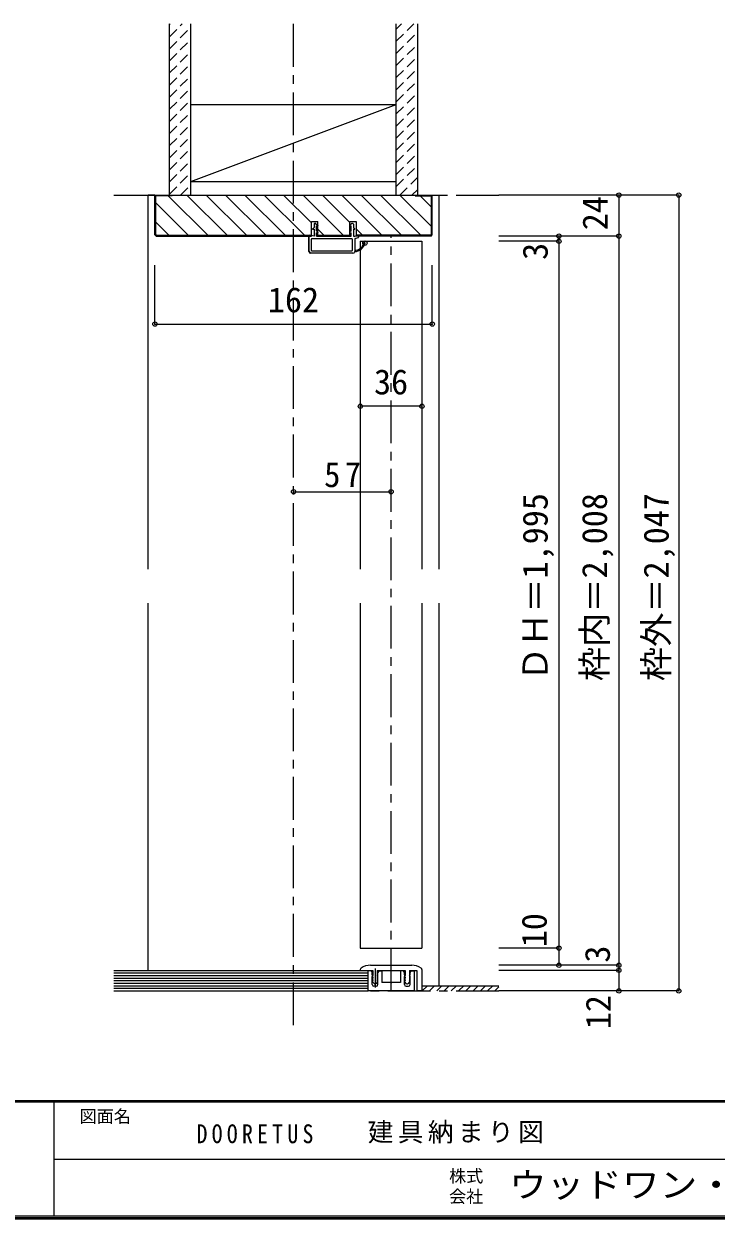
# Model space of a CAD drawing. Units: millimetres at full size, sheet at 1:5. Extents: x -973 to 977, y -718 to 696.
# Drawn here: x -16 to 388, y -701 to -2 of the extents above; entities that cross this region are included whole.
import ezdxf
from ezdxf.enums import TextEntityAlignment as Align

# ---------------------------------------------------------------- set-up
doc = ezdxf.new("R2010")
doc.units = ezdxf.units.MM
doc.header["$LTSCALE"] = 5
doc.header["$PDMODE"] = 32
doc.header["$PDSIZE"] = 2.5
doc.linetypes.add('CHAIN1', pattern=[8, 5, -1, 1, -1])
doc.linetypes.add('DASHED1', pattern=[1.8, 1.2, -0.6])
for name, color, linetype in [('0-0_補助線', 7, 'Continuous'), ('0-1_通り芯', 4, 'CHAIN1'), ('0-2_柱', 3, 'Continuous'), ('0-3_仕上', 7, 'Continuous'), ('0-4_枠', 3, 'Continuous'), ('0-6_扉', 6, 'Continuous'), ('0-B_寸法', 7, 'Continuous'), ('0-C_ﾊｯﾁ', 4, 'DASHED1'), ('F-0_補助線', 7, 'Continuous'), ('F-1_通り芯', 6, 'Continuous'), ('F-A_文字', 7, 'Continuous')]:
    doc.layers.add(name, color=color, linetype=linetype)
doc.layers.add('0-7_金物', color=7, linetype='Continuous', lineweight=18)
doc.styles.add('ＭＳ ゴシック', font='')
doc.styles.get('ＭＳ ゴシック').set_extended_font_data('MS Gothic')

# ---------------------------------------------------------------- blocks, each defined once
blk = doc.blocks.new('2')
at = {"layer": '0-0_補助線'}
for p, q in [((-9.846, -9.622), (-9.846, 15.078)), ((-8.846, 16.078), (0.354, 16.078)), ((-8.846, 15.878), (0.637, 15.878)), ((-8.446, 14.378), (-8.446, -8.922)), ((-8.146, 14.678), (-1.546, 14.678)), ((-1.246, 14.378), (-1.246, -8.922)), ((0.154, 11.653), (2.154, 11.653)), ((0.154, 11.653), (0.154, -8.497)), ((2.154, 10.953), (2.154, 11.653)), ((3.154, 11.653), (2.512, 10.83)), ((3.154, 11.653), (6.154, 11.653)), ((4.154, 13.753), (4.154, 13.053)), ((5.154, 13.053), (4.512, 13.876)), ((7.154, 13.053), (5.154, 13.053)), ((6.154, 10.953), (6.154, 11.653)), ((7.558, 12.258), (6.516, 10.835)), ((-1.48, -10.622), (-8.846, -10.622)), ((-1.546, -9.222), (-8.146, -9.222)), ((-1.189, -10.85), (-0.732, -12.694)), ((0.354, -12.922), (-0.441, -12.922)), ((0.154, -8.497), (2.154, -8.497)), ((4.154, -9.897), (0.154, -9.897)), ((0.154, -9.897), (0.154, -10.622)), ((0.154, -10.622), (0.645, -12.548)), ((2.154, -7.797), (2.154, -8.497)), ((3.154, -8.497), (2.512, -7.674)), ((3.154, -8.497), (6.154, -8.497)), ((4.154, -10.597), (4.154, -9.897)), ((5.154, -9.897), (4.512, -10.72)), ((7.154, -9.897), (5.154, -9.897)), ((6.154, -7.797), (6.154, -8.497)), ((7.558, -9.101), (6.516, -7.679))]:
    blk.add_line(p, q, dxfattribs=at)
for points in [[(-9.646, 15.078), (-9.646, -9.622), (-9.846, -9.622)], [(4.154, 13.053), (0.154, 13.053), (0.649, 15.723)]]:
    blk.add_lwpolyline(points, dxfattribs=at)
for centre, radius, start, end in [((-8.846, 15.078), 1, 90, 180), ((-8.846, 15.078), 0.8, 90, 180), ((-8.146, 14.378), 0.3, 90, 180), ((-1.546, 14.378), 0.3, 0, 90), ((0.354, 15.778), 0.3, 349.49875, 90), ((2.354, 10.953), 0.2, 180, 322.03043), ((4.354, 13.753), 0.2, 37.96957, 180), ((6.354, 10.953), 0.2, 180, 323.78053), ((7.154, 12.553), 0.5, 323.78053, 90), ((-8.846, -9.622), 1, 180, 270), ((-2.846, -10.72), 6, 179.06153, 259.29815), ((-8.146, -8.922), 0.3, 180, 270), ((-2.846, -10.72), 5.3, 178.93757, 259.29815), ((-1.546, -8.922), 0.3, 270, 0), ((-1.48, -10.922), 0.3, 13.9282, 90), ((-0.441, -12.622), 0.3, 193.9282, 270), ((0.354, -12.622), 0.3, 270, 14.29438), ((2.354, -7.797), 0.2, 37.96957, 180), ((4.354, -10.597), 0.2, 180, 322.03043), ((6.354, -7.797), 0.2, 36.21947, 180), ((7.154, -9.397), 0.5, 270, 36.21947), ((-3.896, -16.272), 0.35, 259.29815, 79.29815)]:
    blk.add_arc(centre, radius, start, end, dxfattribs=at)
blk.add_point((-3.896, -16.622), dxfattribs=at)

msp = doc.modelspace()

# ---------------------------------------------------------------- linework, layer by layer
at = {"layer": '0-1_通り芯'}
for p, q in [((141.653, -587.5), (141.653, -2.5)), ((36.653, -102.5), (261.653, -102.5)), ((198.653, -567.5), (198.653, -126.5)), ((36.653, -567.5), (264.01, -567.5))]:
    msp.add_line(p, q, dxfattribs=at)
at = {"layer": '0-2_柱', "color": 7}
msp.add_line((81.653, -94.5), (201.653, -49.5), dxfattribs=at)
at = {"layer": '0-2_柱'}
for p, q in [((81.653, -49.5), (201.653, -49.5)), ((81.653, -94.5), (201.653, -94.5))]:
    msp.add_line(p, q, dxfattribs=at)
at = {"layer": '0-3_仕上', "color": 2}
for p, q in [((69.153, -102.5), (69.153, -2.5)), ((81.653, -102.5), (81.653, -2.5)), ((201.653, -102.5), (201.653, -2.5)), ((214.153, -102.5), (214.153, -2.5)), ((36.653, -555.5), (185.153, -555.5)), ((185.153, -567.5), (185.153, -555.5)), ((36.653, -567.5), (185.153, -567.5))]:
    msp.add_line(p, q, dxfattribs=at)
at = {"layer": '0-3_仕上'}
for p, q in [((36.653, -557), (185.153, -557)), ((36.653, -558.5), (185.153, -558.5)), ((36.653, -560), (185.153, -560)), ((36.653, -561.5), (185.153, -561.5)), ((36.653, -563), (185.153, -563)), ((36.653, -564.5), (185.153, -564.5)), ((216.653, -564.5), (261.653, -564.5)), ((36.653, -566), (185.153, -566))]:
    msp.add_line(p, q, dxfattribs=at)
at = {"layer": '0-4_枠', "color": 4}
for p, q in [((60.653, -102.5), (56.653, -102.5)), ((56.653, -321), (56.653, -102.5)), ((222.653, -102.5), (226.653, -102.5)), ((226.653, -321), (226.653, -102.5)), ((56.653, -555.5), (56.653, -341)), ((226.653, -564.5), (226.653, -341))]:
    msp.add_line(p, q, dxfattribs=at)
at = {"layer": '0-4_枠'}
for p, q in [((60.653, -102.5), (222.653, -102.5)), ((61.153, -125.586), (61.153, -103)), ((70.653, -103), (61.153, -103)), ((70.653, -102.5), (70.653, -103)), ((212.653, -103), (212.653, -102.5)), ((212.653, -103), (222.153, -103)), ((222.153, -125.586), (222.153, -103)), ((152.153, -118), (155.853, -118)), ((152.153, -126.5), (152.153, -118)), ((155.853, -126.5), (155.853, -118)), ((174.453, -126.5), (174.453, -118)), ((61.567, -126), (61.153, -125.586)), ((221.739, -126), (222.153, -125.586)), ((61.36, -126.5), (152.153, -126.5)), ((61.567, -126), (152.153, -126)), ((155.853, -126), (174.453, -126)), ((155.853, -126.5), (174.453, -126.5)), ((221.739, -126), (178.153, -126)), ((221.946, -126.5), (178.153, -126.5))]:
    msp.add_line(p, q, dxfattribs=at)
for points in [[(61.36, -126.5), (60.653, -125.793), (60.653, -102.5)], [(221.946, -126.5), (222.653, -125.793), (222.653, -102.5)], [(174.453, -118), (178.153, -118), (178.153, -126.5)]]:
    msp.add_lwpolyline(points, dxfattribs=at)
at = {"layer": '0-6_扉'}
for p, q in [((180.653, -129.5), (216.653, -129.5)), ((180.653, -129.5), (180.653, -321)), ((216.653, -129.5), (216.653, -321)), ((216.653, -341), (216.653, -542.5))]:
    msp.add_line(p, q, dxfattribs=at)
msp.add_lwpolyline([(180.653, -341), (180.653, -542.5), (216.653, -542.5)], dxfattribs=at)
at = {"layer": '0-7_金物'}
for p, q in [((180.653, -555.017), (180.653, -555.5)), ((180.653, -555.5), (188.003, -555.5)), ((185.153, -567.5), (185.153, -555.8)), ((186.603, -555.8), (185.153, -555.8)), ((185.253, -567.5), (185.253, -555.8)), ((186.653, -552.5), (210.653, -552.5)), ((187.603, -558.05), (187.603, -556.8)), ((187.603, -558.05), (187.81, -558.396)), ((187.796, -558.846), (188.003, -558.5)), ((188.003, -555.5), (188.003, -558.5)), ((190.503, -555.5), (206.803, -555.5)), ((190.503, -555.5), (190.503, -558.5)), ((190.71, -558.846), (190.503, -558.5)), ((190.903, -558.05), (190.696, -558.396)), ((190.903, -558.05), (190.903, -556.8)), ((191.903, -555.8), (193.253, -555.8)), ((193.253, -555.8), (193.253, -562.5)), ((204.053, -555.8), (204.053, -562.5)), ((205.403, -555.8), (204.053, -555.8)), ((206.403, -558.05), (206.403, -556.8)), ((206.403, -558.05), (206.61, -558.396)), ((206.596, -558.846), (206.803, -558.5)), ((206.803, -555.5), (206.803, -558.5)), ((209.303, -555.5), (213.653, -555.5)), ((209.303, -555.5), (209.303, -558.5)), ((209.51, -558.846), (209.303, -558.5)), ((209.703, -558.05), (209.496, -558.396)), ((209.703, -558.05), (209.703, -556.8)), ((210.703, -555.8), (212.153, -555.8)), ((212.053, -555.8), (212.053, -567.5)), ((212.153, -555.8), (212.153, -567.5)), ((213.653, -555.5), (213.653, -567.2)), ((216.653, -555.017), (216.653, -567.2)), ((187.603, -559.05), (187.81, -558.704)), ((187.603, -563.8), (187.603, -559.05)), ((187.796, -559.154), (188.003, -559.5)), ((187.796, -560.346), (188.003, -560)), ((187.796, -560.654), (188.003, -561)), ((187.796, -561.846), (188.003, -561.5)), ((188.886, -563.34), (187.833, -562.204)), ((188.003, -559.5), (188.003, -560)), ((188.003, -561), (188.003, -561.5)), ((189.903, -564.8), (188.603, -564.8)), ((190.673, -562.204), (189.62, -563.34)), ((190.71, -559.154), (190.503, -559.5)), ((190.503, -559.5), (190.503, -560)), ((190.71, -560.346), (190.503, -560)), ((190.71, -560.654), (190.503, -561)), ((190.503, -561), (190.503, -561.5)), ((190.71, -561.846), (190.503, -561.5)), ((190.903, -559.05), (190.696, -558.704)), ((190.903, -563.8), (190.903, -559.05)), ((198.153, -562.5), (193.253, -562.5)), ((198.653, -563), (198.153, -562.5)), ((198.653, -563), (199.153, -562.5)), ((204.053, -562.5), (199.153, -562.5)), ((206.403, -559.05), (206.61, -558.704)), ((206.403, -563.8), (206.403, -559.05)), ((206.596, -559.154), (206.803, -559.5)), ((206.596, -560.346), (206.803, -560)), ((206.596, -560.654), (206.803, -561)), ((206.596, -561.846), (206.803, -561.5)), ((207.686, -563.34), (206.633, -562.204)), ((206.803, -559.5), (206.803, -560)), ((206.803, -561), (206.803, -561.5)), ((207.403, -564.8), (208.703, -564.8)), ((209.473, -562.204), (208.42, -563.34)), ((209.51, -559.154), (209.303, -559.5)), ((209.303, -559.5), (209.303, -560)), ((209.51, -560.346), (209.303, -560)), ((209.51, -560.654), (209.303, -561)), ((209.303, -561), (209.303, -561.5)), ((209.51, -561.846), (209.303, -561.5)), ((209.703, -559.05), (209.496, -558.704)), ((209.703, -563.8), (209.703, -559.05)), ((212.153, -567.5), (185.153, -567.5)), ((213.653, -567.2), (216.653, -567.2))]:
    msp.add_line(p, q, dxfattribs=at)
at = {"layer": '0-7_金物', "color": 4}
msp.add_line((189.253, -554.5), (189.253, -565.441), dxfattribs=at)
at = {"layer": '0-7_金物'}
for centre, radius, start, end in [((181.653, -555.017), 1, 123.74899, 180), ((186.653, -562.5), 10, 90, 123.74899), ((186.603, -556.8), 1, 0, 90), ((187.553, -558.55), 0.3, 329.05368, 30.94635), ((190.953, -558.55), 0.3, 149.05365, 210.94632), ((191.903, -556.8), 1, 90, 180), ((205.403, -556.8), 1, 0, 90), ((206.353, -558.55), 0.3, 329.05368, 30.94635), ((209.753, -558.55), 0.3, 149.05365, 210.94632), ((210.703, -556.8), 1, 90, 180), ((210.653, -562.5), 10, 56.25101, 90), ((215.653, -555.017), 1, 0, 56.25101), ((188.603, -563.8), 1, 180, 270), ((188.053, -559), 0.3, 149.05366, 210.94634), ((188.053, -560.5), 0.3, 149.05366, 210.94634), ((188.053, -562), 0.3, 149.05366, 222.83826), ((189.253, -563), 0.5, 222.83826, 317.16174), ((189.903, -563.8), 1, 270, 0), ((190.453, -562), 0.3, 317.16174, 30.94634), ((190.453, -559), 0.3, 329.05366, 30.94634), ((190.453, -560.5), 0.3, 329.05366, 30.94634), ((207.403, -563.8), 1, 180, 270), ((206.853, -559), 0.3, 149.05366, 210.94634), ((206.853, -560.5), 0.3, 149.05366, 210.94634), ((206.853, -562), 0.3, 149.05366, 222.83826), ((208.053, -563), 0.5, 222.83826, 317.16174), ((208.703, -563.8), 1, 270, 0), ((209.253, -562), 0.3, 317.16174, 30.94634), ((209.253, -559), 0.3, 329.05366, 30.94634), ((209.253, -560.5), 0.3, 329.05366, 30.94634)]:
    msp.add_arc(centre, radius, start, end, dxfattribs=at)
at = {"layer": '0-B_寸法', "color": 4}
for p, q in [((366.653, -102.5), (261.653, -102.5)), ((331.653, -102.5), (331.653, -567.5)), ((366.653, -102.5), (366.653, -567.5)), ((331.653, -126.5), (261.653, -126.5)), ((296.653, -129.5), (261.653, -129.5)), ((296.653, -126.5), (296.653, -552.5)), ((60.653, -177.922), (60.653, -143.4)), ((222.653, -177.922), (222.653, -143.4)), ((60.653, -177.922), (222.653, -177.922)), ((216.653, -225.882), (180.653, -225.882)), ((141.653, -275.882), (198.653, -275.882)), ((296.653, -542.5), (261.653, -542.5)), ((331.653, -552.5), (261.653, -552.5)), ((331.653, -555.5), (261.653, -555.5)), ((366.653, -567.5), (261.653, -567.5))]:
    msp.add_line(p, q, dxfattribs=at)
at = {"layer": '0-B_寸法'}
for p in [(331.653, -102.5), (366.653, -102.5), (296.653, -126.5), (331.653, -126.5), (296.653, -129.5), (60.653, -177.922), (222.653, -177.922), (180.653, -225.882), (216.653, -225.882), (141.653, -275.882), (198.653, -275.882), (296.653, -542.5), (296.653, -552.5), (331.653, -552.5), (331.653, -555.5), (331.653, -567.5), (366.653, -567.5)]:
    msp.add_point(p, dxfattribs=at)
at = {"layer": '0-C_ﾊｯﾁ'}
for p, q in [((69.153, -2.898), (69.551, -2.5)), ((69.153, -9.969), (76.622, -2.5)), ((69.153, -17.04), (81.653, -4.54)), ((201.653, -12.677), (211.83, -2.5)), ((201.653, -5.606), (204.759, -2.5)), ((69.153, -24.111), (81.653, -11.611)), ((201.653, -19.748), (214.153, -7.248)), ((69.153, -31.182), (81.653, -18.682)), ((201.653, -26.819), (214.153, -14.319)), ((69.153, -38.253), (81.653, -25.753)), ((201.653, -33.89), (214.153, -21.39)), ((69.153, -45.324), (81.653, -32.824)), ((201.653, -40.961), (214.153, -28.461)), ((69.153, -52.395), (81.653, -39.895)), ((201.653, -48.032), (214.153, -35.532)), ((69.153, -59.466), (81.653, -46.966)), ((201.653, -55.103), (214.153, -42.603)), ((69.153, -66.537), (81.653, -54.037)), ((201.653, -62.174), (214.153, -49.674)), ((69.153, -73.608), (81.653, -61.108)), ((201.653, -69.246), (214.153, -56.746)), ((69.153, -80.679), (81.653, -68.179)), ((201.653, -76.317), (214.153, -63.817)), ((69.153, -87.751), (81.653, -75.251)), ((201.653, -83.388), (214.153, -70.888)), ((69.153, -94.822), (81.653, -82.322)), ((201.653, -90.459), (214.153, -77.959)), ((69.153, -101.893), (81.653, -89.393)), ((201.653, -97.53), (214.153, -85.03)), ((75.617, -102.5), (81.653, -96.464)), ((203.754, -102.5), (214.153, -92.101)), ((210.825, -102.5), (214.153, -99.172))]:
    msp.add_line(p, q, dxfattribs=at)
at = {"layer": '0-C_ﾊｯﾁ', "linetype": 'Continuous'}
for p, q in [((68.486, -103), (91.487, -126)), ((79.3, -102.5), (102.8, -126)), ((90.614, -102.5), (114.114, -126)), ((101.927, -102.5), (125.428, -126)), ((113.241, -102.5), (136.741, -126)), ((124.555, -102.5), (148.055, -126)), ((135.869, -102.5), (152.153, -118.784)), ((147.182, -102.5), (170.683, -126)), ((158.496, -102.5), (174.453, -118.457)), ((169.81, -102.5), (193.31, -126)), ((181.124, -102.5), (204.624, -126)), ((192.437, -102.5), (215.937, -126)), ((203.751, -102.5), (222.153, -120.902)), ((215.565, -103), (222.153, -109.588)), ((61.153, -106.98), (80.173, -126)), ((61.153, -118.294), (68.859, -126)), ((155.853, -122.484), (159.369, -126)), ((178.153, -122.157), (181.996, -126)), ((216.821, -567.5), (219.821, -564.5)), ((221.064, -567.5), (224.064, -564.5)), ((225.307, -567.5), (228.307, -564.5)), ((229.549, -567.5), (232.549, -564.5)), ((233.792, -567.5), (236.792, -564.5)), ((238.035, -567.5), (241.035, -564.5)), ((242.277, -567.5), (245.277, -564.5)), ((246.52, -567.5), (249.52, -564.5)), ((250.762, -567.5), (253.762, -564.5)), ((255.005, -567.5), (258.005, -564.5)), ((259.248, -567.5), (261.653, -565.095))]:
    msp.add_line(p, q, dxfattribs=at)
at = {"layer": 'F-1_通り芯'}
for p, q in [((976.653, -631.667), (-973.347, -631.667)), ((976.653, -632.5), (-973.347, -632.5)), ((1.653, -632.5), (1.653, -699.167)), ((1.653, -665.833), (974.986, -665.834)), ((976.653, -699.167), (-973.347, -699.167)), ((976.653, -700), (-973.347, -700)), ((976.653, -700.833), (-973.347, -700.833))]:
    msp.add_line(p, q, dxfattribs=at)

# ---------------------------------------------------------------- block references
at = {"layer": '0-7_金物', "rotation": 90}
msp.add_blockref('2', (166.731, -126.654), dxfattribs=at)

# ---------------------------------------------------------------- texts
at = {"layer": '0-B_寸法', "style": 'ＭＳ ゴシック'}
for s, p in [('24', (329.437, -123.071)), ('3', (294.49, -140.385)), ('ＤＨ＝1,995', (294.473, -386.5)), ('枠内＝2,008', (329.153, -386.5)), ('枠外＝2,047', (365.167, -386.5)), ('10', (293.944, -542)), ('3', (330.833, -550.983)), ('12', (331.344, -589.904))]:
    msp.add_text(s, height=14.66, rotation=90, dxfattribs=at).set_placement(p, align=Align.BOTTOM_LEFT)
for s, p in [('162', (126.653, -175.422)), ('36', (188.653, -223.382))]:
    msp.add_text(s, height=14.66, dxfattribs=at).set_placement(p, align=Align.BOTTOM_LEFT)
at = {"layer": '0-B_寸法', "insert": (159.528, -273.382), "char_height": 14.66, "attachment_point": 7, "style": 'ＭＳ ゴシック'}
msp.add_mtext('\\T1.27;\\W0.95;57', dxfattribs=at)
at = {"layer": 'F-0_補助線', "char_height": 11, "attachment_point": 7, "style": 'ＭＳ ゴシック'}
for s, insert in [('\\T1.39;\\W0.85;DOORETUS', (84.986, -656.667)), ('\\T1.17;建具納まり図', (184.986, -656.667))]:
    msp.add_mtext(s, dxfattribs=dict(at, insert=insert))
at = {"layer": 'F-A_文字', "style": 'ＭＳ ゴシック'}
for s, p in [('図面名', (16.653, -646.667)), ('株式', (232.486, -681.5)), ('会社', (232.486, -693.5))]:
    msp.add_text(s, height=7.331, dxfattribs=at).set_placement(p, align=Align.BOTTOM_LEFT)
at = {"layer": 'F-A_文字', "style": 'ＭＳ ゴシック', "width": 1.1}
msp.add_text('ウッドワン・・・', height=14.66, dxfattribs=at).set_placement((267.486, -692.5), align=Align.BOTTOM_LEFT)

doc.saveas('drawing.dxf')
